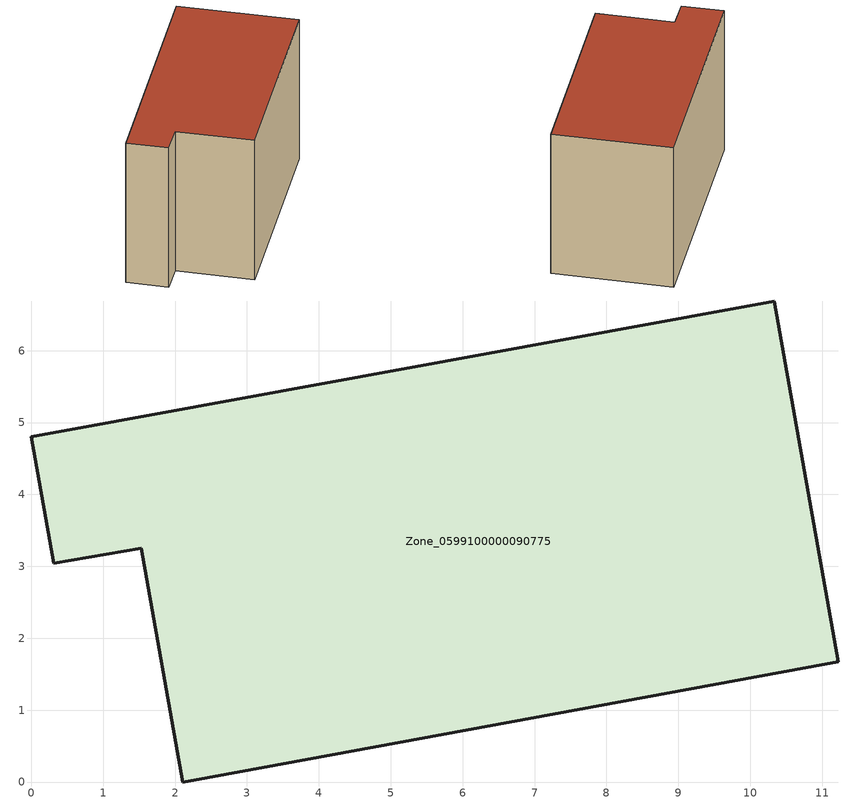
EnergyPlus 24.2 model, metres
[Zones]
Zone_0599100000090775
 floor ground (C_G): 1.53,3.25 0.31,3.04 0,4.8 10.33,6.69 11.22,1.67 2.11,0 z0
 wall outside (C_F): 10.33,6.69 0,4.8 0.31,3.04 1.53,3.25 2.11,0 11.22,1.67 10.33,6.69 z0:6.74
 roof outside (C_R): 2.11,0 11.22,1.67 10.33,6.69 0,4.8 0.31,3.04 1.53,3.25 z6.74
[BUILDING]
Pand.0599100000090775: North Axis=0; Terrain=City; Loads Convergence Tolerance Value=0.04; Temperature Convergence Tolerance Value=0.4; Solar Distribution=FullExterior; Maximum Number of Warmup Days=25; Minimum Number of Warmup Days=1
[Site:Location]
Rotterdam.The.Hague.AP_ZH_NLD Design_Conditions: Latitude=51.96; Longitude=4.45; Time Zone=1; Elevation=-4.5
[SITE:GROUNDTEMPERATURE:BUILDINGSURFACE]
18, 18, 18, 18, 18, 18, 18, 18, 18, 18, 18, 18
[MATERIAL] Thermal Absorptance=0.9; Solar Absorptance=0.7; Visible Absorptance=0.7
Name | Roughness | Thickness | Conductivity | Density | Specific Heat
G.TI.1946 | MediumSmooth | 0.15 | 1 | 540 | 1210
F.TI.1946 | Rough | 0.3 | 0.857143 | 1920 | 840
R.TI.1946 | MediumRough | 0.2 | 0.1 | 1500 | 1000
[CONSTRUCTION]
C_G: G.TI.1946
C_F: F.TI.1946
C_R: R.TI.1946
[ZONE]
Zone_0599100000090775: Type=1; Multiplier=1; Ceiling Height=Autocalculate; Volume=Autocalculate; Floor Area=autocalculate; Part of Total Floor Area=Yes
[ZONEINFILTRATION:DESIGNFLOWRATE]
Infil_Zone_0599100000090775: Zone or ZoneList or Space or SpaceList=Zone_0599100000090775; Schedule=AlwaysOn; Design Flow Rate Calculation Method=Flow/Area; Flow Rate per Floor Area=0.003; Constant Term Coefficient=1; Temperature Term Coefficient=0; Velocity Term Coefficient=0; Velocity Squared Term Coefficient=0
[HVACTEMPLATE:ZONE:IDEALLOADSAIRSYSTEM]
Zone_0599100000090775: Maximum Heating Supply Air Temperature=50; Minimum Cooling Supply Air Temperature=13; Maximum Heating Supply Air Humidity Ratio=0.0156; Minimum Cooling Supply Air Humidity Ratio=0.0077; Heating Limit=NoLimit; Cooling Limit=NoLimit; Dehumidification Control Type=ConstantSensibleHeatRatio; Cooling Sensible Heat Ratio=0.7; Dehumidification Setpoint=60; Humidification Control Type=None; Humidification Setpoint=30; Outdoor Air Method=None; Outdoor Air Flow Rate per Person=0.00944; Outdoor Air Flow Rate per Zone Floor Area=0; Outdoor Air Flow Rate per Zone=0; Demand Controlled Ventilation Type=None; Outdoor Air Economizer Type=NoEconomizer; Heat Recovery Type=None; Sensible Heat Recovery Effectiveness=0.7; Latent Heat Recovery Effectiveness=0.65
[ZONECONTROL:THERMOSTAT]
ThermostatControl_Zone_0599100000090775: Zone or ZoneList=Zone_0599100000090775; Control Type Schedule=DualSetpointControlType; Control 1=Thermostat_Zone_0599100000090775; Temperature Difference Between Cutout And Setpoint=0
[THERMOSTATSETPOINT:DUALSETPOINT]
Thermostat_Zone_0599100000090775: Heating Setpoint Temperature Schedule=HeatingSetpoint_Zone_0599100000090775; Cooling Setpoint Temperature Schedule=CoolingSetpoint_Zone_0599100000090775
[SCHEDULE:COMPACT]
HeatingSetpoint_Zone_0599100000090775: Through: 12/31, For: AllDays, Until: 24:00, 21
CoolingSetpoint_Zone_0599100000090775: Through: 12/31, For: AllDays, Until: 24:00, 24
DualSetpointControlType: Through: 12/31, For: AllDays, Until: 24:00, 4
AlwaysOn: Through: 12/31, For: AllDays, Until: 24:00, 1
